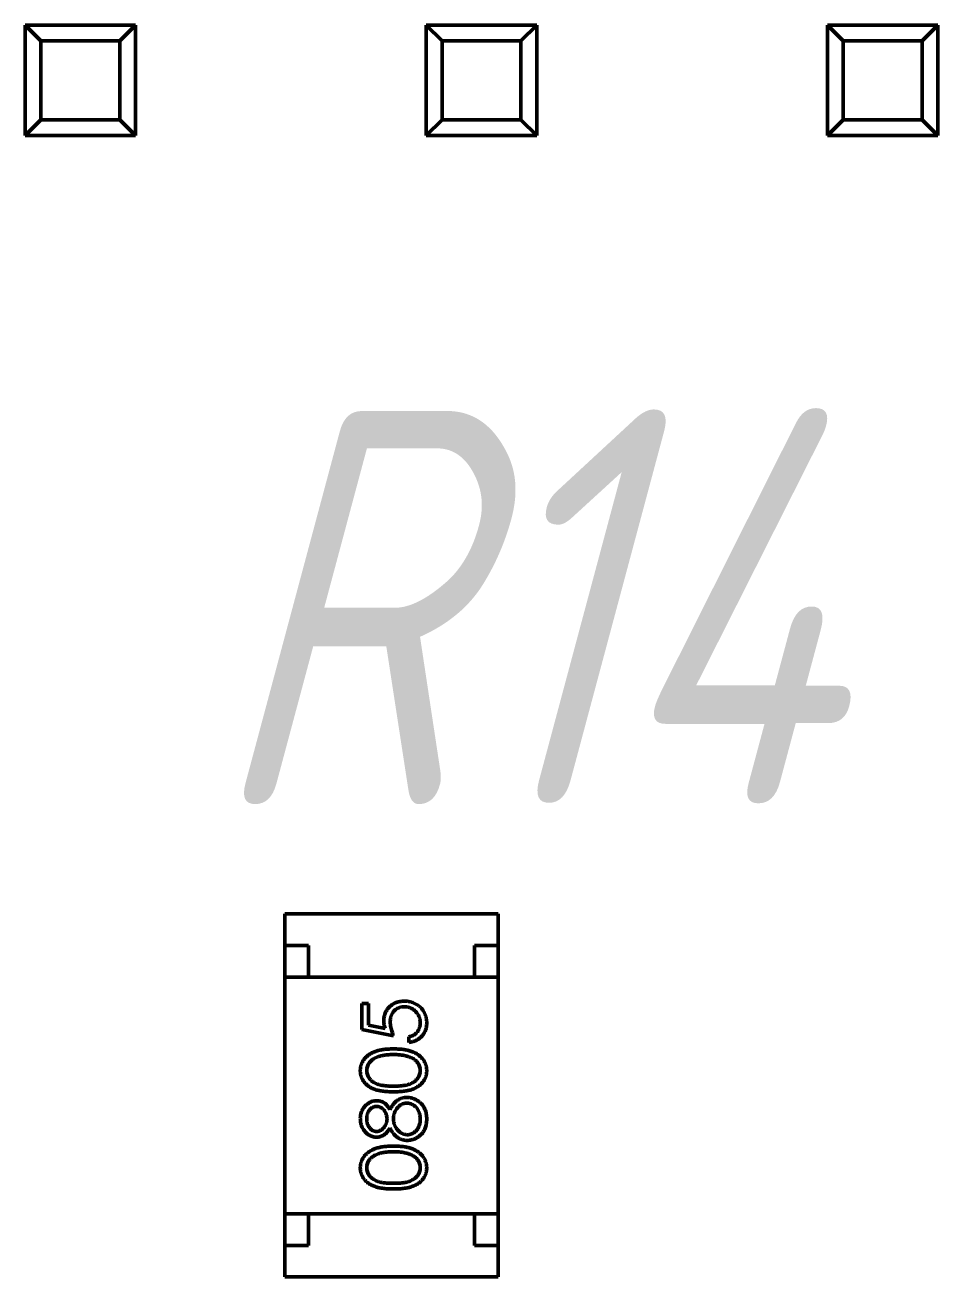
# Model space of a CAD drawing. Header units: millimetres. Extents: x 3004 to 446186229, y 1206 to 1506.
# Drawn here: x 3112.51 to 3118.29, y 1444.41 to 1452.34 of the extents above; entities that cross this region are included whole.
import ezdxf

# ---------------------------------------------------------------- set-up
doc = ezdxf.new("R2010")
doc.units = ezdxf.units.MM
doc.layers.add('Tonk', color=7, linetype='Continuous', lineweight=25)
doc.layers.add('Видимый контур (ГОСТ)', color=7, linetype='Continuous', lineweight=50)
doc.styles.get("Standard").update_dxf_attribs({"font": '', "width": 0.8, "oblique": 15})
doc.styles.get('Standard').set_extended_font_data('GOST type B')

msp = doc.modelspace()

# ---------------------------------------------------------------- linework, layer by layer
at = {"layer": 'Видимый контур (ГОСТ)'}
for p, q in [((3112.50691, 1451.63703), (3112.50691, 1452.33703)), ((3112.50691, 1452.33703), (3113.20691, 1452.33703)), ((3112.60691, 1452.23703), (3112.50691, 1452.33703)), ((3113.10691, 1452.23703), (3113.20691, 1452.33703)), ((3113.20691, 1452.33703), (3113.20691, 1451.63703)), ((3115.04691, 1451.63703), (3115.04691, 1452.33703)), ((3115.04691, 1452.33703), (3115.74691, 1452.33703)), ((3115.14691, 1452.23703), (3115.04691, 1452.33703)), ((3115.64691, 1452.23703), (3115.74691, 1452.33703)), ((3115.74691, 1452.33703), (3115.74691, 1451.63703)), ((3117.58691, 1451.63703), (3117.58691, 1452.33703)), ((3117.58691, 1452.33703), (3118.28691, 1452.33703)), ((3117.68691, 1452.23703), (3117.58691, 1452.33703)), ((3118.18691, 1452.23703), (3118.28691, 1452.33703)), ((3118.28691, 1452.33703), (3118.28691, 1451.63703)), ((3112.60691, 1451.73703), (3112.60691, 1452.23703)), ((3112.60691, 1452.23703), (3113.10691, 1452.23703)), ((3113.10691, 1452.23703), (3113.10691, 1451.73703)), ((3115.14691, 1451.73703), (3115.14691, 1452.23703)), ((3115.14691, 1452.23703), (3115.64691, 1452.23703)), ((3115.64691, 1452.23703), (3115.64691, 1451.73703)), ((3117.68691, 1451.73703), (3117.68691, 1452.23703)), ((3117.68691, 1452.23703), (3118.18691, 1452.23703)), ((3118.18691, 1452.23703), (3118.18691, 1451.73703)), ((3112.50691, 1451.63703), (3112.60691, 1451.73703)), ((3113.10691, 1451.73703), (3112.60691, 1451.73703)), ((3113.20691, 1451.63703), (3113.10691, 1451.73703)), ((3115.04691, 1451.63703), (3115.14691, 1451.73703)), ((3115.64691, 1451.73703), (3115.14691, 1451.73703)), ((3115.74691, 1451.63703), (3115.64691, 1451.73703)), ((3117.58691, 1451.63703), (3117.68691, 1451.73703)), ((3118.18691, 1451.73703), (3117.68691, 1451.73703)), ((3118.28691, 1451.63703), (3118.18691, 1451.73703)), ((3113.20691, 1451.63703), (3112.50691, 1451.63703)), ((3115.74691, 1451.63703), (3115.04691, 1451.63703)), ((3118.28691, 1451.63703), (3117.58691, 1451.63703)), ((3115.50195, 1446.70704), (3114.15195, 1446.70704)), ((3114.15195, 1446.70704), (3114.15195, 1446.50704)), ((3115.50195, 1446.70704), (3115.50195, 1446.50704)), ((3114.15195, 1446.50704), (3114.15195, 1446.30704)), ((3114.30195, 1446.50704), (3114.15195, 1446.50704)), ((3114.30195, 1446.30704), (3114.30195, 1446.50704)), ((3115.35195, 1446.50704), (3115.35195, 1446.30704)), ((3115.50195, 1446.50704), (3115.35195, 1446.50704)), ((3115.50195, 1446.30704), (3115.50195, 1446.50704)), ((3114.15195, 1446.30704), (3115.50195, 1446.30704)), ((3114.15195, 1446.30704), (3114.15195, 1444.80704)), ((3115.35195, 1446.30704), (3114.30195, 1446.30704)), ((3115.50195, 1446.30704), (3115.50195, 1444.80704)), ((3114.63978, 1445.97468), (3114.63978, 1446.13878)), ((3114.63978, 1446.13878), (3114.6808, 1446.13878)), ((3114.6808, 1446.13878), (3114.6808, 1446.00273)), ((3114.83978, 1445.93366), (3114.63978, 1445.97468)), ((3114.6808, 1446.00273), (3114.78601, 1445.98117)), ((3114.93721, 1445.89263), (3114.93721, 1445.92853)), ((3114.15195, 1444.80704), (3114.15195, 1444.60704)), ((3114.15195, 1444.80704), (3115.50195, 1444.80704)), ((3115.35195, 1444.80704), (3114.30195, 1444.80704)), ((3114.30195, 1444.60704), (3114.30195, 1444.80704)), ((3115.35195, 1444.80704), (3115.35195, 1444.60704)), ((3115.50195, 1444.60704), (3115.50195, 1444.80704)), ((3114.15195, 1444.40704), (3114.15195, 1444.60704)), ((3114.15195, 1444.60704), (3114.30195, 1444.60704)), ((3115.35195, 1444.60704), (3115.50195, 1444.60704)), ((3115.50195, 1444.40704), (3115.50195, 1444.60704)), ((3115.50195, 1444.40704), (3114.15195, 1444.40704))]:
    msp.add_line(p, q, dxfattribs=at)
for centre, start, end in [((3112.85695, 1451.98704), 359.148683, 0.851316), ((3115.39695, 1451.98704), 359.15883, 0.841168), ((3117.93695, 1451.98704), 359.169102, 0.830897)]:
    msp.add_arc(centre, 0.35, start, end, dxfattribs=at)
for points, knots in [([(3114.77824, 1446.02829), (3114.77834, 1446.03275), (3114.77853, 1446.04154), (3114.78035, 1446.05439), (3114.78322, 1446.06665), (3114.78724, 1446.07831), (3114.79237, 1446.08938), (3114.79878, 1446.09976), (3114.80627, 1446.10961), (3114.81488, 1446.11874), (3114.82436, 1446.12703), (3114.83455, 1446.13432), (3114.84535, 1446.14051), (3114.85687, 1446.14549), (3114.86898, 1446.14946), (3114.88181, 1446.15211), (3114.89523, 1446.15387), (3114.90441, 1446.15407), (3114.90909, 1446.15417)], [0, 0, 0, 0, 0.0658076, 0.1293943, 0.1908941, 0.2512811, 0.310815, 0.370371, 0.4307683, 0.4928813, 0.5551039, 0.6160671, 0.677256, 0.7382598, 0.8007621, 0.8647776, 0.9310453, 1, 1, 1, 1]), ([(3114.90757, 1446.11827), (3114.90436, 1446.1182), (3114.89808, 1446.11805), (3114.88889, 1446.11684), (3114.88019, 1446.11475), (3114.87195, 1446.11185), (3114.86416, 1446.10816), (3114.8568, 1446.10365), (3114.84997, 1446.09824), (3114.84367, 1446.09205), (3114.83786, 1446.08528), (3114.83291, 1446.0778), (3114.82874, 1446.06977), (3114.82514, 1446.06129), (3114.82256, 1446.05215), (3114.82062, 1446.04254), (3114.8195, 1446.03235), (3114.81934, 1446.02538), (3114.81926, 1446.0218)], [0, 0, 0, 0, 0.0653514, 0.127916, 0.1883602, 0.2472161, 0.3056301, 0.3637698, 0.4226609, 0.4826873, 0.5433002, 0.604118, 0.6649649, 0.7274135, 0.7914676, 0.8580554, 0.9270368, 1, 1, 1, 1]), ([(3115.00901, 1446.01675), (3115.00891, 1446.02017), (3115.00873, 1446.02691), (3115.00731, 1446.03683), (3115.00512, 1446.04641), (3115.00184, 1446.05555), (3114.99786, 1446.06442), (3114.99275, 1446.07278), (3114.98687, 1446.08089), (3114.98013, 1446.08848), (3114.97271, 1446.09543), (3114.96476, 1446.10157), (3114.95629, 1446.10669), (3114.94744, 1446.111), (3114.93811, 1446.11428), (3114.92833, 1446.11661), (3114.9181, 1446.11799), (3114.91112, 1446.11817), (3114.90757, 1446.11827)], [0, 0, 0, 0, 0.0642073, 0.1264247, 0.1876803, 0.2482164, 0.3083051, 0.369661, 0.4316986, 0.4959469, 0.559758, 0.6222954, 0.6839106, 0.7450924, 0.8067402, 0.8690866, 0.93329, 1, 1, 1, 1]), ([(3114.90909, 1446.15417), (3114.91235, 1446.15409), (3114.91882, 1446.15394), (3114.92844, 1446.15317), (3114.93785, 1446.15169), (3114.94706, 1446.14971), (3114.95605, 1446.14713), (3114.96485, 1446.14402), (3114.9734, 1446.1402), (3114.98178, 1446.13601), (3114.9898, 1446.1313), (3114.9973, 1446.12607), (3115.0044, 1446.12054), (3115.01101, 1446.11459), (3115.0171, 1446.10817), (3115.02269, 1446.10135), (3115.02789, 1446.09418), (3115.03248, 1446.08657), (3115.0367, 1446.07866), (3115.04017, 1446.07036), (3115.04327, 1446.06185), (3115.04574, 1446.05301), (3115.04767, 1446.04386), (3115.04899, 1446.03438), (3115.04994, 1446.02462), (3115.05, 1446.01801), (3115.05003, 1446.01466)], [0, 0, 0, 0, 0.0440145, 0.0874341, 0.1301184, 0.1725537, 0.2145548, 0.2562981, 0.2984382, 0.340849, 0.3827152, 0.423924, 0.4642462, 0.5040737, 0.5438619, 0.5835667, 0.6230943, 0.6632291, 0.7035513, 0.7439379, 0.7845413, 0.8257501, 0.8677574, 0.9107452, 0.9549144, 1, 1, 1, 1]), ([(3114.78601, 1445.98117), (3114.78484, 1445.98541), (3114.78258, 1445.99361), (3114.78006, 1446.00572), (3114.77855, 1446.01722), (3114.77834, 1446.02468), (3114.77824, 1446.02829)], [0, 0, 0, 0, 0.2750684, 0.5329015, 0.7739735, 1, 1, 1, 1]), ([(3114.81926, 1446.0218), (3114.81941, 1446.01521), (3114.81969, 1446.00172), (3114.82908, 1445.96148), (3114.83633, 1445.94262), (3114.83978, 1445.93366)], [0, 0, 0, 0, 0.001976248, 0.001976248, 0.003940074, 0.003940074, 0.003940074, 0.003940074]), ([(3114.93721, 1445.92853), (3114.94103, 1445.92941), (3114.94836, 1445.93111), (3114.95866, 1445.93483), (3114.96784, 1445.93939), (3114.97602, 1445.94481), (3114.98315, 1445.95127), (3114.98951, 1445.95865), (3114.99524, 1445.96691), (3115.00002, 1445.9761), (3115.0041, 1445.98579), (3115.00681, 1445.99594), (3115.00872, 1446.00626), (3115.00891, 1446.01324), (3115.00901, 1446.01675)], [0, 0, 0, 0, 0.0946873, 0.1819942, 0.2643769, 0.3421799, 0.4186176, 0.4965091, 0.5773691, 0.6615106, 0.7467326, 0.831258, 0.9152056, 1, 1, 1, 1]), ([(3115.05003, 1446.01466), (3115.04995, 1446.01068), (3115.0498, 1446.00284), (3115.04817, 1445.99135), (3115.04585, 1445.9803), (3115.04235, 1445.96977), (3115.03796, 1445.95967), (3115.03241, 1445.95013), (3115.02613, 1445.94092), (3115.01872, 1445.93241), (3115.01061, 1445.9245), (3115.00182, 1445.91743), (3114.99248, 1445.91113), (3114.98254, 1445.9057), (3114.97205, 1445.90107), (3114.96095, 1445.89744), (3114.9493, 1445.8945), (3114.94129, 1445.89326), (3114.93721, 1445.89263)], [0, 0, 0, 0, 0.0654211, 0.1287084, 0.1902361, 0.2507244, 0.3106372, 0.3707664, 0.4316147, 0.493523, 0.5558835, 0.6173424, 0.678668, 0.7407114, 0.8029854, 0.8668026, 0.9323472, 1, 1, 1, 1]), ([(3114.62952, 1445.71354), (3114.62958, 1445.71672), (3114.62969, 1445.72305), (3114.63075, 1445.7324), (3114.63252, 1445.74154), (3114.63503, 1445.75042), (3114.63813, 1445.75912), (3114.64203, 1445.76757), (3114.64656, 1445.77583), (3114.65189, 1445.78375), (3114.65783, 1445.79143), (3114.66455, 1445.79868), (3114.67197, 1445.8055), (3114.68002, 1445.81198), (3114.68886, 1445.81793), (3114.69832, 1445.82359), (3114.70857, 1445.82867), (3114.71945, 1445.83355), (3114.73125, 1445.83777), (3114.74391, 1445.84157), (3114.75758, 1445.84464), (3114.77218, 1445.8472), (3114.78777, 1445.84918), (3114.80431, 1445.85062), (3114.82182, 1445.85139), (3114.83379, 1445.85153), (3114.83994, 1445.8516)], [0, 0, 0, 0, 0.0337881, 0.0671939, 0.0998624, 0.1325666, 0.1651512, 0.1979132, 0.231319, 0.2650833, 0.2992553, 0.3343986, 0.3699428, 0.4062836, 0.4440638, 0.4829977, 0.5233544, 0.5655366, 0.6096129, 0.6563908, 0.7058855, 0.7583245, 0.8138318, 0.8727946, 0.9347222, 1, 1, 1, 1]), ([(3114.83978, 1445.81571), (3114.83497, 1445.81564), (3114.82556, 1445.81552), (3114.81179, 1445.81505), (3114.79871, 1445.81384), (3114.78626, 1445.81249), (3114.77452, 1445.8105), (3114.76338, 1445.80836), (3114.75299, 1445.80548), (3114.74318, 1445.8024), (3114.73406, 1445.79888), (3114.72559, 1445.795), (3114.71772, 1445.79086), (3114.71049, 1445.78637), (3114.70386, 1445.78157), (3114.69796, 1445.77634), (3114.69261, 1445.77089), (3114.6865, 1445.76325), (3114.68027, 1445.75325), (3114.67453, 1445.74081), (3114.67124, 1445.72787), (3114.67078, 1445.71912), (3114.67055, 1445.71475)], [0, 0, 0, 0, 0.0656812, 0.1284865, 0.1881751, 0.2451061, 0.2994484, 0.3508229, 0.3999417, 0.4466717, 0.4912545, 0.5333763, 0.5738528, 0.6125263, 0.6495971, 0.685532, 0.7201058, 0.7538377, 0.8189254, 0.8804935, 0.9403113, 1, 1, 1, 1]), ([(3114.94034, 1445.80056), (3114.93677, 1445.80177), (3114.92952, 1445.80422), (3114.91828, 1445.80737), (3114.90649, 1445.80986), (3114.89421, 1445.81209), (3114.88136, 1445.81362), (3114.86798, 1445.81485), (3114.85405, 1445.81557), (3114.84459, 1445.81566), (3114.83978, 1445.81571)], [0, 0, 0, 0, 0.1105883, 0.2245418, 0.3425035, 0.4643241, 0.590756, 0.7222275, 0.8588428, 1, 1, 1, 1]), ([(3114.83994, 1445.8516), (3114.84605, 1445.85153), (3114.85797, 1445.85138), (3114.87541, 1445.85063), (3114.89186, 1445.84915), (3114.90738, 1445.8473), (3114.9219, 1445.84473), (3114.93548, 1445.84158), (3114.94815, 1445.83808), (3114.95984, 1445.83375), (3114.97069, 1445.82902), (3114.98082, 1445.82387), (3114.99033, 1445.81835), (3114.99913, 1445.81234), (3115.00729, 1445.80594), (3115.01466, 1445.799), (3115.02142, 1445.79172), (3115.02744, 1445.78402), (3115.0327, 1445.77597), (3115.03741, 1445.76775), (3115.04121, 1445.7592), (3115.04447, 1445.75052), (3115.04696, 1445.74159), (3115.04869, 1445.73242), (3115.0499, 1445.72306), (3115.04999, 1445.71673), (3115.05003, 1445.71354)], [0, 0, 0, 0, 0.0650633, 0.1267732, 0.1855158, 0.2407647, 0.2929798, 0.3422504, 0.3889193, 0.4327757, 0.4746284, 0.5147747, 0.5536059, 0.5914264, 0.6280281, 0.6638036, 0.6989843, 0.7335915, 0.7676285, 0.8012083, 0.8342638, 0.8669807, 0.8997197, 0.9327019, 0.9661759, 1, 1, 1, 1]), ([(3115.00901, 1445.71475), (3115.00883, 1445.71917), (3115.00846, 1445.72802), (3115.00494, 1445.74095), (3114.99963, 1445.75351), (3114.99335, 1445.76334), (3114.98737, 1445.77083), (3114.98227, 1445.77619), (3114.97656, 1445.78111), (3114.9704, 1445.78578), (3114.96367, 1445.79006), (3114.95641, 1445.79395), (3114.94859, 1445.7975), (3114.94313, 1445.79953), (3114.94034, 1445.80056)], [0, 0, 0, 0, 0.1128134, 0.2253939, 0.3395948, 0.4596754, 0.5217352, 0.5839258, 0.6481741, 0.713881, 0.7810045, 0.8514509, 0.9240507, 1, 1, 1, 1]), ([(3114.83994, 1445.57981), (3114.83353, 1445.57985), (3114.82107, 1445.57992), (3114.80293, 1445.58073), (3114.7859, 1445.58208), (3114.77, 1445.58392), (3114.75522, 1445.58616), (3114.74159, 1445.58916), (3114.72906, 1445.59257), (3114.71758, 1445.59652), (3114.707, 1445.60097), (3114.69712, 1445.60582), (3114.68796, 1445.61126), (3114.67937, 1445.61697), (3114.6715, 1445.62319), (3114.66423, 1445.62974), (3114.65772, 1445.63687), (3114.6518, 1445.64435), (3114.6466, 1445.65223), (3114.64203, 1445.66031), (3114.63812, 1445.66862), (3114.63504, 1445.6772), (3114.63251, 1445.68597), (3114.63077, 1445.69495), (3114.62968, 1445.70417), (3114.62957, 1445.71039), (3114.62952, 1445.71354)], [0, 0, 0, 0, 0.0685946, 0.133246, 0.1943126, 0.2512792, 0.3045134, 0.3542349, 0.4004806, 0.4434108, 0.4840149, 0.5232523, 0.5610424, 0.5979002, 0.6335185, 0.6683144, 0.7024957, 0.7366854, 0.7702932, 0.8034373, 0.835913, 0.8684602, 0.9008465, 0.9334665, 0.9662576, 1, 1, 1, 1]), ([(3114.67055, 1445.71475), (3114.67078, 1445.71032), (3114.67124, 1445.70146), (3114.67452, 1445.68838), (3114.68024, 1445.67585), (3114.68652, 1445.66588), (3114.6925, 1445.65824), (3114.69769, 1445.65285), (3114.70336, 1445.64781), (3114.70958, 1445.64316), (3114.71626, 1445.63881), (3114.72346, 1445.63481), (3114.73121, 1445.63121), (3114.73951, 1445.62788), (3114.74861, 1445.62496), (3114.75864, 1445.62255), (3114.76966, 1445.62032), (3114.78174, 1445.61875), (3114.7948, 1445.61735), (3114.80889, 1445.61645), (3114.82398, 1445.61574), (3114.83441, 1445.61572), (3114.83978, 1445.61571)], [0, 0, 0, 0, 0.0603866, 0.1208832, 0.1827546, 0.247811, 0.2812991, 0.3150876, 0.3497024, 0.3848566, 0.4209662, 0.4585112, 0.4971747, 0.537602, 0.580503, 0.6274675, 0.6783882, 0.7339832, 0.7937467, 0.8577137, 0.9266979, 1, 1, 1, 1]), ([(3114.83978, 1445.61571), (3114.84512, 1445.61572), (3114.85549, 1445.61575), (3114.87056, 1445.61644), (3114.88461, 1445.61738), (3114.89767, 1445.6186), (3114.90969, 1445.6204), (3114.92074, 1445.62243), (3114.93079, 1445.62489), (3114.93988, 1445.6278), (3114.94819, 1445.63112), (3114.95591, 1445.63475), (3114.96315, 1445.63864), (3114.96984, 1445.643), (3114.976, 1445.64774), (3114.98174, 1445.65277), (3114.98686, 1445.65826), (3114.993, 1445.66586), (3114.99935, 1445.67589), (3115.00487, 1445.68854), (3115.00835, 1445.70153), (3115.00879, 1445.71034), (3115.00901, 1445.71475)], [0, 0, 0, 0, 0.0729511, 0.1415837, 0.2059265, 0.2653014, 0.3205972, 0.3718165, 0.4187898, 0.4616987, 0.5021336, 0.5408043, 0.5781805, 0.6142969, 0.6496782, 0.6842995, 0.718359, 0.7520809, 0.8176524, 0.8797221, 0.9399656, 1, 1, 1, 1]), ([(3115.05003, 1445.71354), (3115.04998, 1445.71039), (3115.04988, 1445.70417), (3115.04879, 1445.69495), (3115.04704, 1445.686), (3115.04459, 1445.67728), (3115.0416, 1445.66875), (3115.03769, 1445.66051), (3115.0332, 1445.65247), (3115.02808, 1445.64467), (3115.02221, 1445.63724), (3115.01573, 1445.63014), (3115.00845, 1445.62356), (3115.00051, 1445.61743), (3114.99198, 1445.6116), (3114.98273, 1445.60624), (3114.9728, 1445.60129), (3114.96214, 1445.59675), (3114.95058, 1445.59274), (3114.93799, 1445.58919), (3114.92426, 1445.58639), (3114.90951, 1445.58399), (3114.89366, 1445.58206), (3114.87671, 1445.58074), (3114.85867, 1445.57992), (3114.8463, 1445.57985), (3114.83994, 1445.57981)], [0, 0, 0, 0, 0.0337871, 0.0666217, 0.0992849, 0.1313612, 0.1635852, 0.1961039, 0.2289023, 0.2621581, 0.2959912, 0.3302178, 0.3650598, 0.4009507, 0.4376204, 0.4757075, 0.5153807, 0.5564135, 0.5997648, 0.6464242, 0.6964314, 0.7497815, 0.8065733, 0.8674355, 0.9318868, 1, 1, 1, 1]), ([(3114.62952, 1445.40986), (3114.62969, 1445.41494), (3114.63001, 1445.42497), (3114.63273, 1445.43971), (3114.63727, 1445.45382), (3114.64343, 1445.46724), (3114.65102, 1445.47974), (3114.66021, 1445.49078), (3114.67051, 1445.50053), (3114.68204, 1445.5086), (3114.69423, 1445.51524), (3114.70699, 1445.51987), (3114.72004, 1445.52284), (3114.72886, 1445.52321), (3114.73329, 1445.5234)], [0, 0, 0, 0, 0.0894097, 0.1763058, 0.2626259, 0.3494457, 0.4354983, 0.5189281, 0.6013547, 0.6842564, 0.7658067, 0.8448769, 0.9222798, 1, 1, 1, 1]), ([(3114.73192, 1445.4875), (3114.73002, 1445.48744), (3114.72625, 1445.48732), (3114.72068, 1445.48633), (3114.71524, 1445.48468), (3114.70988, 1445.48246), (3114.70467, 1445.47953), (3114.69954, 1445.47606), (3114.6946, 1445.47185), (3114.68974, 1445.46711), (3114.68524, 1445.46175), (3114.68128, 1445.45576), (3114.67792, 1445.44918), (3114.67519, 1445.442), (3114.67314, 1445.43426), (3114.6716, 1445.42599), (3114.67074, 1445.41711), (3114.67061, 1445.41101), (3114.67055, 1445.40785)], [0, 0, 0, 0, 0.0509024, 0.101034, 0.1510838, 0.203062, 0.2562484, 0.3108467, 0.3687691, 0.430015, 0.4925196, 0.5560487, 0.6219957, 0.6901924, 0.7613849, 0.8363562, 0.915487, 1, 1, 1, 1]), ([(3114.79875, 1445.4093), (3114.79865, 1445.4127), (3114.79845, 1445.41946), (3114.79661, 1445.42944), (3114.7937, 1445.43914), (3114.78973, 1445.44845), (3114.78475, 1445.45715), (3114.77878, 1445.46491), (3114.77196, 1445.47165), (3114.76441, 1445.47731), (3114.75637, 1445.4817), (3114.7483, 1445.48512), (3114.74011, 1445.48711), (3114.73463, 1445.48737), (3114.73192, 1445.4875)], [0, 0, 0, 0, 0.0896899, 0.178494, 0.2668378, 0.3565582, 0.4453342, 0.5308058, 0.6140762, 0.6977071, 0.7791419, 0.8553536, 0.9285568, 1, 1, 1, 1]), ([(3114.73329, 1445.5234), (3114.73763, 1445.52323), (3114.74615, 1445.52291), (3114.75858, 1445.5202), (3114.77021, 1445.51564), (3114.78119, 1445.50941), (3114.79132, 1445.5013), (3114.80071, 1445.4914), (3114.80946, 1445.4798), (3114.81439, 1445.47108), (3114.81694, 1445.46659)], [0, 0, 0, 0, 0.121904, 0.2394126, 0.3554101, 0.4720907, 0.592859, 0.7187035, 0.8548924, 1, 1, 1, 1]), ([(3114.81694, 1445.46659), (3114.81865, 1445.46986), (3114.82198, 1445.47625), (3114.82734, 1445.48534), (3114.83299, 1445.49365), (3114.83866, 1445.50141), (3114.84457, 1445.50848), (3114.85075, 1445.51478), (3114.85703, 1445.52047), (3114.86353, 1445.52544), (3114.87023, 1445.5298), (3114.87714, 1445.53358), (3114.88426, 1445.5368), (3114.89165, 1445.53936), (3114.89921, 1445.54146), (3114.90704, 1445.54291), (3114.91508, 1445.54369), (3114.92052, 1445.54384), (3114.92327, 1445.54391)], [0, 0, 0, 0, 0.0795248, 0.1551, 0.2272198, 0.2959105, 0.3620559, 0.4255201, 0.4858127, 0.5444947, 0.6014596, 0.6578406, 0.7139745, 0.769468, 0.82613, 0.8828854, 0.9407009, 1, 1, 1, 1]), ([(3114.92399, 1445.50801), (3114.92126, 1445.50791), (3114.91588, 1445.50771), (3114.90791, 1445.50641), (3114.90021, 1445.50413), (3114.89268, 1445.50101), (3114.88548, 1445.49685), (3114.87843, 1445.49196), (3114.87172, 1445.48605), (3114.86529, 1445.47937), (3114.85934, 1445.4721), (3114.85408, 1445.46437), (3114.84965, 1445.45623), (3114.84605, 1445.44772), (3114.84322, 1445.43884), (3114.84124, 1445.42961), (3114.84, 1445.42001), (3114.83985, 1445.41349), (3114.83978, 1445.41018)], [0, 0, 0, 0, 0.0573394, 0.1130633, 0.1691814, 0.2257746, 0.2838263, 0.3434543, 0.405907, 0.4713923, 0.5380028, 0.6030636, 0.6676018, 0.7322254, 0.7970048, 0.863048, 0.930357, 1, 1, 1, 1]), ([(3114.92327, 1445.54391), (3114.92712, 1445.54382), (3114.93474, 1445.54365), (3114.946, 1445.54213), (3114.95692, 1445.53985), (3114.96752, 1445.53653), (3114.97774, 1445.53222), (3114.98758, 1445.52691), (3114.9972, 1445.5209), (3115.00313, 1445.51607), (3115.00612, 1445.51362)], [0, 0, 0, 0, 0.1281582, 0.2536731, 0.3773253, 0.4993846, 0.6229184, 0.7458394, 0.8713953, 1, 1, 1, 1]), ([(3115.00901, 1445.40785), (3115.00894, 1445.4116), (3115.0088, 1445.41889), (3115.00756, 1445.42953), (3115.0056, 1445.43957), (3115.00275, 1445.44899), (3114.99927, 1445.4579), (3114.99479, 1445.46614), (3114.9897, 1445.47393), (3114.98366, 1445.48089), (3114.97721, 1445.48722), (3114.97037, 1445.49275), (3114.96335, 1445.49754), (3114.95597, 1445.50131), (3114.94838, 1445.50431), (3114.94052, 1445.50648), (3114.93234, 1445.50781), (3114.9268, 1445.50795), (3114.92399, 1445.50801)], [0, 0, 0, 0, 0.0765589, 0.1491614, 0.2188268, 0.2855671, 0.3503131, 0.4141252, 0.4771792, 0.540368, 0.6022024, 0.6620337, 0.7199344, 0.7759074, 0.8311149, 0.8866674, 0.9425524, 1, 1, 1, 1]), ([(3115.00612, 1445.51362), (3115.00962, 1445.51044), (3115.01657, 1445.50412), (3115.02559, 1445.49329), (3115.03318, 1445.4814), (3115.03935, 1445.4685), (3115.04416, 1445.45463), (3115.04762, 1445.43978), (3115.0496, 1445.42393), (3115.04989, 1445.41304), (3115.05003, 1445.40745)], [0, 0, 0, 0, 0.1192835, 0.2370929, 0.354796, 0.4745763, 0.5974601, 0.7249262, 0.8588832, 1, 1, 1, 1]), ([(3114.73217, 1445.29263), (3114.7279, 1445.29282), (3114.71933, 1445.29319), (3114.70658, 1445.29623), (3114.69405, 1445.30118), (3114.68181, 1445.30792), (3114.67027, 1445.3163), (3114.65993, 1445.32636), (3114.65086, 1445.33786), (3114.64325, 1445.35074), (3114.63706, 1445.36459), (3114.63279, 1445.37921), (3114.63, 1445.39434), (3114.62968, 1445.40464), (3114.62952, 1445.40986)], [0, 0, 0, 0, 0.0740584, 0.1488704, 0.2266677, 0.3077348, 0.3911572, 0.4739294, 0.5579278, 0.6449893, 0.7333641, 0.821092, 0.9092872, 1, 1, 1, 1]), ([(3114.67055, 1445.40785), (3114.67062, 1445.40505), (3114.67077, 1445.39956), (3114.67153, 1445.39151), (3114.67301, 1445.38386), (3114.67498, 1445.37652), (3114.67764, 1445.36959), (3114.68077, 1445.36299), (3114.68458, 1445.35682), (3114.68885, 1445.35102), (3114.69354, 1445.34579), (3114.69844, 1445.34115), (3114.70362, 1445.33729), (3114.70897, 1445.33402), (3114.71464, 1445.33164), (3114.72046, 1445.32987), (3114.72651, 1445.32866), (3114.73064, 1445.32857), (3114.73273, 1445.32853)], [0, 0, 0, 0, 0.0752433, 0.1472088, 0.2164471, 0.284025, 0.3506554, 0.4150313, 0.4796298, 0.5446516, 0.6080442, 0.6678276, 0.7251142, 0.7809917, 0.835527, 0.8894382, 0.9440721, 1, 1, 1, 1]), ([(3114.73273, 1445.32853), (3114.73482, 1445.32861), (3114.73894, 1445.32876), (3114.74504, 1445.32996), (3114.75103, 1445.33175), (3114.75677, 1445.33457), (3114.76247, 1445.33795), (3114.76797, 1445.34212), (3114.7733, 1445.34709), (3114.77842, 1445.35269), (3114.7832, 1445.35879), (3114.78736, 1445.36526), (3114.79084, 1445.37201), (3114.79373, 1445.37897), (3114.79598, 1445.38621), (3114.79758, 1445.3937), (3114.79857, 1445.40142), (3114.79869, 1445.40665), (3114.79875, 1445.4093)], [0, 0, 0, 0, 0.0545639, 0.1078262, 0.1619237, 0.2175097, 0.2744983, 0.3348148, 0.3975549, 0.4647546, 0.5329012, 0.6000972, 0.6653542, 0.7310836, 0.7968835, 0.8632916, 0.9308312, 1, 1, 1, 1]), ([(3114.83978, 1445.41018), (3114.83984, 1445.40662), (3114.83996, 1445.39964), (3114.84135, 1445.38942), (3114.84327, 1445.37961), (3114.84619, 1445.37024), (3114.84998, 1445.36132), (3114.85455, 1445.3528), (3114.85994, 1445.34475), (3114.8661, 1445.33728), (3114.87273, 1445.33045), (3114.87976, 1445.32446), (3114.88704, 1445.31938), (3114.89467, 1445.31528), (3114.9025, 1445.31192), (3114.9107, 1445.30972), (3114.91914, 1445.3083), (3114.92487, 1445.30811), (3114.92776, 1445.30801)], [0, 0, 0, 0, 0.0712687, 0.1398118, 0.2064974, 0.2715352, 0.3360818, 0.4005284, 0.4649838, 0.5300503, 0.5944234, 0.6555827, 0.7148491, 0.7721151, 0.8289992, 0.8851222, 0.9420794, 1, 1, 1, 1]), ([(3115.05003, 1445.40745), (3115.0499, 1445.40208), (3115.04965, 1445.39163), (3115.04791, 1445.37641), (3115.04487, 1445.36222), (3115.0407, 1445.34899), (3115.03528, 1445.33678), (3115.02854, 1445.32564), (3115.02074, 1445.3154), (3115.01166, 1445.30638), (3115.00194, 1445.29837), (3114.99192, 1445.29133), (3114.98158, 1445.28549), (3114.97109, 1445.28053), (3114.96029, 1445.27674), (3114.94925, 1445.27412), (3114.93798, 1445.27245), (3114.93038, 1445.27223), (3114.92656, 1445.27212)], [0, 0, 0, 0, 0.0785564, 0.1528628, 0.2235597, 0.2903749, 0.3554031, 0.4182912, 0.4803886, 0.5430726, 0.6049239, 0.6643983, 0.7219426, 0.7783749, 0.8338299, 0.8888612, 0.9440889, 1, 1, 1, 1]), ([(3114.92776, 1445.30801), (3114.93135, 1445.30817), (3114.93848, 1445.30848), (3114.94901, 1445.31093), (3114.95921, 1445.31487), (3114.96898, 1445.32036), (3114.97812, 1445.32715), (3114.98609, 1445.33551), (3114.99316, 1445.34491), (3114.99889, 1445.35567), (3115.00346, 1445.36742), (3115.00661, 1445.38016), (3115.00869, 1445.39371), (3115.0089, 1445.40306), (3115.00901, 1445.40785)], [0, 0, 0, 0, 0.0748982, 0.1485963, 0.2244712, 0.3023227, 0.3819186, 0.4611487, 0.5424171, 0.6267161, 0.7145968, 0.8049029, 0.9001273, 1, 1, 1, 1]), ([(3114.81694, 1445.35104), (3114.81441, 1445.3464), (3114.80951, 1445.33742), (3114.80051, 1445.32553), (3114.79077, 1445.31531), (3114.78007, 1445.30705), (3114.76875, 1445.30055), (3114.75688, 1445.2961), (3114.74468, 1445.29308), (3114.73635, 1445.29278), (3114.73217, 1445.29263)], [0, 0, 0, 0, 0.1458601, 0.2824259, 0.4108504, 0.5350294, 0.6547011, 0.7701334, 0.8845558, 1, 1, 1, 1]), ([(3114.92656, 1445.27212), (3114.92375, 1445.27218), (3114.9182, 1445.27231), (3114.91001, 1445.27322), (3114.90203, 1445.27467), (3114.89424, 1445.27664), (3114.8867, 1445.27931), (3114.87937, 1445.28254), (3114.87224, 1445.28631), (3114.86527, 1445.29066), (3114.85857, 1445.29572), (3114.85201, 1445.30145), (3114.8457, 1445.30797), (3114.83956, 1445.3152), (3114.83348, 1445.32306), (3114.82779, 1445.33175), (3114.82209, 1445.34105), (3114.81869, 1445.34765), (3114.81694, 1445.35104)], [0, 0, 0, 0, 0.0588536, 0.1163155, 0.1726748, 0.2287804, 0.2845804, 0.3402565, 0.3966298, 0.4535073, 0.5123182, 0.5726484, 0.6360219, 0.7023629, 0.7714831, 0.8441845, 0.9200698, 1, 1, 1, 1]), ([(3114.62952, 1445.09816), (3114.62958, 1445.10134), (3114.62969, 1445.10767), (3114.63075, 1445.11702), (3114.63252, 1445.12616), (3114.63503, 1445.13504), (3114.63813, 1445.14374), (3114.64203, 1445.15219), (3114.64656, 1445.16044), (3114.65189, 1445.16836), (3114.65783, 1445.17605), (3114.66455, 1445.1833), (3114.67197, 1445.19012), (3114.68002, 1445.1966), (3114.68886, 1445.20254), (3114.69832, 1445.20821), (3114.70857, 1445.21328), (3114.71945, 1445.21817), (3114.73125, 1445.22238), (3114.74391, 1445.22618), (3114.75758, 1445.22925), (3114.77218, 1445.23181), (3114.78777, 1445.2338), (3114.80431, 1445.23524), (3114.82182, 1445.236), (3114.83379, 1445.23615), (3114.83994, 1445.23622)], [0, 0, 0, 0, 0.0337881, 0.0671939, 0.0998624, 0.1325666, 0.1651512, 0.1979132, 0.231319, 0.2650833, 0.2992553, 0.3343986, 0.3699428, 0.4062836, 0.4440638, 0.4829977, 0.5233544, 0.5655366, 0.6096129, 0.6563908, 0.7058855, 0.7583245, 0.8138318, 0.8727946, 0.9347222, 1, 1, 1, 1]), ([(3114.83978, 1445.20032), (3114.83497, 1445.20026), (3114.82556, 1445.20014), (3114.81179, 1445.19967), (3114.79871, 1445.19845), (3114.78626, 1445.1971), (3114.77452, 1445.19512), (3114.76338, 1445.19297), (3114.75299, 1445.19009), (3114.74318, 1445.18701), (3114.73406, 1445.18349), (3114.72559, 1445.17962), (3114.71772, 1445.17548), (3114.71049, 1445.17098), (3114.70386, 1445.16618), (3114.69796, 1445.16095), (3114.69261, 1445.1555), (3114.6865, 1445.14786), (3114.68027, 1445.13787), (3114.67453, 1445.12543), (3114.67124, 1445.11248), (3114.67078, 1445.10373), (3114.67055, 1445.09936)], [0, 0, 0, 0, 0.0656812, 0.1284865, 0.1881751, 0.2451061, 0.2994484, 0.3508229, 0.3999417, 0.4466717, 0.4912545, 0.5333763, 0.5738528, 0.6125263, 0.6495971, 0.685532, 0.7201058, 0.7538377, 0.8189254, 0.8804935, 0.9403113, 1, 1, 1, 1]), ([(3114.94034, 1445.18518), (3114.93677, 1445.18638), (3114.92952, 1445.18883), (3114.91828, 1445.19199), (3114.90649, 1445.19447), (3114.89421, 1445.19671), (3114.88136, 1445.19823), (3114.86798, 1445.19946), (3114.85405, 1445.20019), (3114.84459, 1445.20028), (3114.83978, 1445.20032)], [0, 0, 0, 0, 0.1105883, 0.2245418, 0.3425035, 0.4643241, 0.590756, 0.7222275, 0.8588428, 1, 1, 1, 1]), ([(3114.83994, 1445.23622), (3114.84605, 1445.23614), (3114.85797, 1445.236), (3114.87541, 1445.23525), (3114.89186, 1445.23377), (3114.90738, 1445.23191), (3114.9219, 1445.22935), (3114.93548, 1445.22619), (3114.94815, 1445.22269), (3114.95984, 1445.21837), (3114.97069, 1445.21363), (3114.98082, 1445.20849), (3114.99033, 1445.20297), (3114.99913, 1445.19696), (3115.00729, 1445.19055), (3115.01466, 1445.18361), (3115.02142, 1445.17634), (3115.02744, 1445.16863), (3115.0327, 1445.16059), (3115.03741, 1445.15236), (3115.04121, 1445.14381), (3115.04447, 1445.13514), (3115.04696, 1445.12621), (3115.04869, 1445.11704), (3115.0499, 1445.10767), (3115.04999, 1445.10134), (3115.05003, 1445.09816)], [0, 0, 0, 0, 0.0650633, 0.1267732, 0.1855158, 0.2407647, 0.2929798, 0.3422504, 0.3889193, 0.4327757, 0.4746284, 0.5147747, 0.5536059, 0.5914264, 0.6280281, 0.6638036, 0.6989843, 0.7335915, 0.7676285, 0.8012083, 0.8342638, 0.8669807, 0.8997197, 0.9327019, 0.9661759, 1, 1, 1, 1]), ([(3115.00901, 1445.09936), (3115.00883, 1445.10379), (3115.00846, 1445.11264), (3115.00494, 1445.12557), (3114.99963, 1445.13812), (3114.99335, 1445.14796), (3114.98737, 1445.15544), (3114.98227, 1445.1608), (3114.97656, 1445.16573), (3114.9704, 1445.17039), (3114.96367, 1445.17467), (3114.95641, 1445.17857), (3114.94859, 1445.18212), (3114.94313, 1445.18414), (3114.94034, 1445.18518)], [0, 0, 0, 0, 0.1128134, 0.2253939, 0.3395948, 0.4596754, 0.5217352, 0.5839258, 0.6481741, 0.713881, 0.7810045, 0.8514509, 0.9240507, 1, 1, 1, 1]), ([(3114.83994, 1444.96442), (3114.83353, 1444.96446), (3114.82107, 1444.96453), (3114.80293, 1444.96534), (3114.7859, 1444.96669), (3114.77, 1444.96853), (3114.75522, 1444.97078), (3114.74159, 1444.97378), (3114.72906, 1444.97718), (3114.71758, 1444.98113), (3114.707, 1444.98559), (3114.69712, 1444.99044), (3114.68796, 1444.99587), (3114.67937, 1445.00158), (3114.6715, 1445.0078), (3114.66423, 1445.01435), (3114.65772, 1445.02149), (3114.6518, 1445.02896), (3114.6466, 1445.03685), (3114.64203, 1445.04492), (3114.63812, 1445.05324), (3114.63504, 1445.06182), (3114.63251, 1445.07058), (3114.63077, 1445.07957), (3114.62968, 1445.08878), (3114.62957, 1445.095), (3114.62952, 1445.09816)], [0, 0, 0, 0, 0.0685946, 0.133246, 0.1943126, 0.2512792, 0.3045134, 0.3542349, 0.4004806, 0.4434108, 0.4840149, 0.5232523, 0.5610424, 0.5979002, 0.6335185, 0.6683144, 0.7024957, 0.7366854, 0.7702932, 0.8034373, 0.835913, 0.8684602, 0.9008465, 0.9334665, 0.9662576, 1, 1, 1, 1]), ([(3114.67055, 1445.09936), (3114.67078, 1445.09494), (3114.67124, 1445.08608), (3114.67452, 1445.073), (3114.68024, 1445.06046), (3114.68652, 1445.05049), (3114.6925, 1445.04285), (3114.69769, 1445.03747), (3114.70336, 1445.03242), (3114.70958, 1445.02778), (3114.71626, 1445.02342), (3114.72346, 1445.01943), (3114.73121, 1445.01582), (3114.73951, 1445.0125), (3114.74861, 1445.00958), (3114.75864, 1445.00717), (3114.76966, 1445.00494), (3114.78174, 1445.00336), (3114.7948, 1445.00196), (3114.80889, 1445.00106), (3114.82398, 1445.00036), (3114.83441, 1445.00033), (3114.83978, 1445.00032)], [0, 0, 0, 0, 0.0603866, 0.1208832, 0.1827546, 0.247811, 0.2812991, 0.3150876, 0.3497024, 0.3848566, 0.4209662, 0.4585112, 0.4971747, 0.537602, 0.580503, 0.6274675, 0.6783882, 0.7339832, 0.7937467, 0.8577137, 0.9266979, 1, 1, 1, 1]), ([(3114.83978, 1445.00032), (3114.84512, 1445.00034), (3114.85549, 1445.00036), (3114.87056, 1445.00105), (3114.88461, 1445.002), (3114.89767, 1445.00321), (3114.90969, 1445.00502), (3114.92074, 1445.00704), (3114.93079, 1445.00951), (3114.93988, 1445.01242), (3114.94819, 1445.01574), (3114.95591, 1445.01936), (3114.96315, 1445.02325), (3114.96984, 1445.02761), (3114.976, 1445.03236), (3114.98174, 1445.03738), (3114.98686, 1445.04287), (3114.993, 1445.05048), (3114.99935, 1445.06051), (3115.00487, 1445.07315), (3115.00835, 1445.08614), (3115.00879, 1445.09496), (3115.00901, 1445.09936)], [0, 0, 0, 0, 0.0729511, 0.1415837, 0.2059265, 0.2653014, 0.3205972, 0.3718165, 0.4187898, 0.4616987, 0.5021336, 0.5408043, 0.5781805, 0.6142969, 0.6496782, 0.6842995, 0.718359, 0.7520809, 0.8176524, 0.8797221, 0.9399656, 1, 1, 1, 1]), ([(3115.05003, 1445.09816), (3115.04998, 1445.095), (3115.04988, 1445.08878), (3115.04879, 1445.07957), (3115.04704, 1445.07062), (3115.04459, 1445.0619), (3115.0416, 1445.05336), (3115.03769, 1445.04512), (3115.0332, 1445.03709), (3115.02808, 1445.02928), (3115.02221, 1445.02185), (3115.01573, 1445.01476), (3115.00845, 1445.00817), (3115.00051, 1445.00204), (3114.99198, 1444.99622), (3114.98273, 1444.99086), (3114.9728, 1444.9859), (3114.96214, 1444.98137), (3114.95058, 1444.97735), (3114.93799, 1444.9738), (3114.92426, 1444.971), (3114.90951, 1444.96861), (3114.89366, 1444.96667), (3114.87671, 1444.96535), (3114.85867, 1444.96453), (3114.8463, 1444.96446), (3114.83994, 1444.96442)], [0, 0, 0, 0, 0.0337871, 0.0666217, 0.0992849, 0.1313612, 0.1635852, 0.1961039, 0.2289023, 0.2621581, 0.2959912, 0.3302178, 0.3650598, 0.4009507, 0.4376204, 0.4757075, 0.5153807, 0.5564135, 0.5997648, 0.6464242, 0.6964314, 0.7497815, 0.8065733, 0.8674355, 0.9318868, 1, 1, 1, 1])]:
    msp.add_open_spline(points, degree=3, knots=knots, dxfattribs=at)

# ---------------------------------------------------------------- texts
at = {"layer": 'Tonk', "insert": (3113.66254, 1449.90224), "char_height": 2.5, "attachment_point": 1}
msp.add_mtext_dynamic_manual_height_columns('R14', width=6.4128481, gutter_width=20, heights=[0], dxfattribs=at)

doc.saveas('drawing.dxf')
